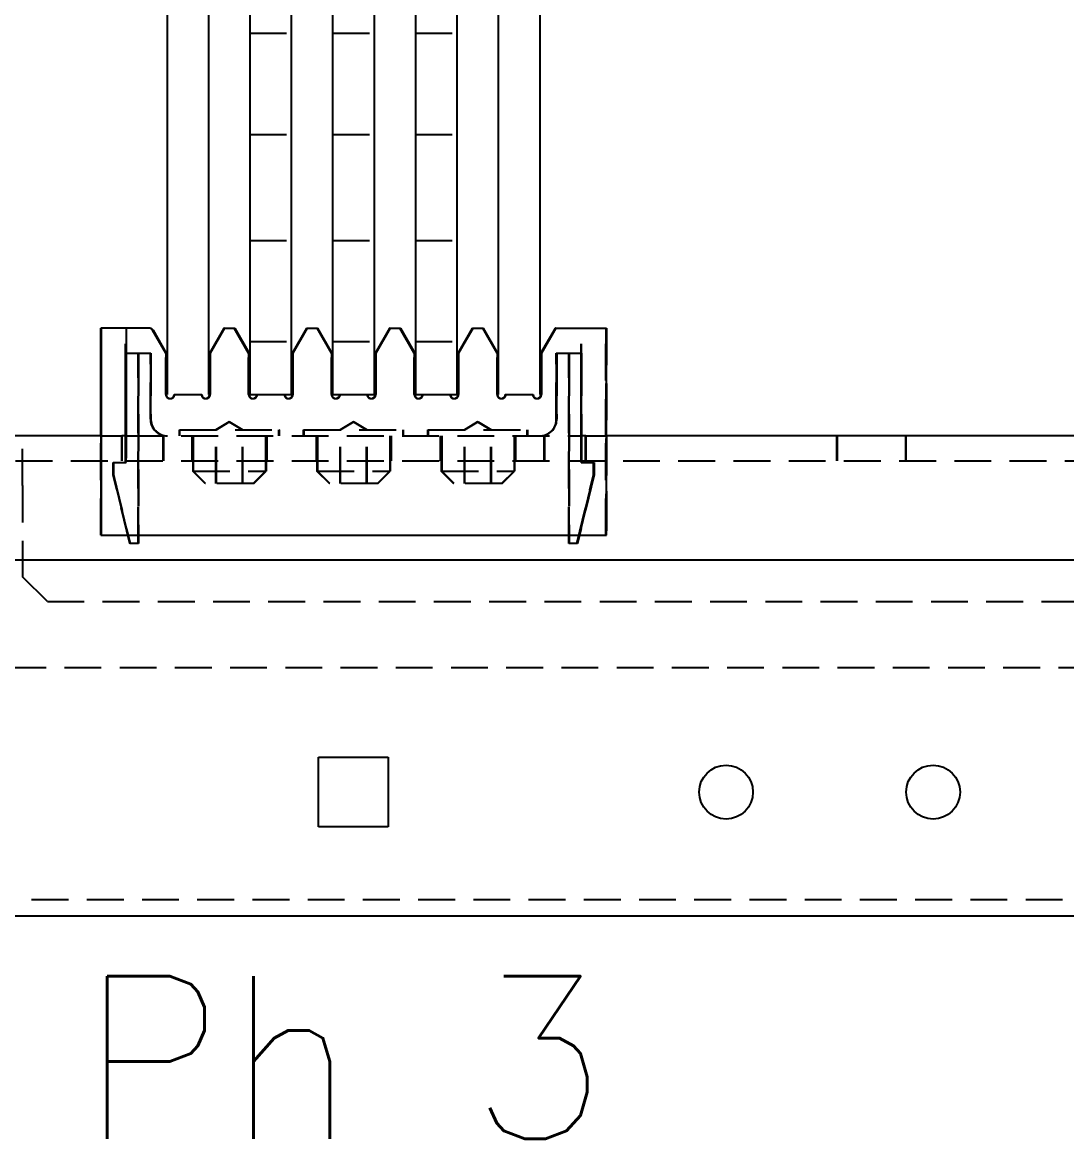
# Model space of a CAD drawing. Header units: millimetres. Extents: x -116965 to 323937, y 291661 to 566926.
# Drawn here: x -23817.1 to -23727.1, y 302755.4 to 302851.7 of the extents above; entities that cross this region are included whole.
import ezdxf
from ezdxf.enums import TextEntityAlignment as Align

# ---------------------------------------------------------------- set-up
doc = ezdxf.new("R2010")
doc.units = ezdxf.units.MM
doc.linetypes.add('HIDDEN2', pattern=[4.7625, 3.175, -1.5875])
doc.layers.get('0').update_dxf_attribs({"lineweight": 18})
doc.layers.add('ALPHA', color=255, linetype='Continuous')
doc.layers.add('Pointille_Court', color=40, linetype='HIDDEN2', lineweight=25)
doc.styles.add('SCH_1', font='romans.shx')

msp = doc.modelspace()

# ---------------------------------------------------------------- linework, layer by layer
at = {"layer": 'ALPHA'}
for p, q in [((-23804.667779, 302908.854098), (-23804.667779, 302819.568384)), ((-23801.096351, 302908.854098), (-23801.096351, 302819.568384)), ((-23797.524922, 302908.854098), (-23797.524922, 302819.568384)), ((-23793.953493, 302908.854098), (-23793.953493, 302819.568384)), ((-23790.382065, 302908.854098), (-23790.382065, 302819.568384)), ((-23786.810636, 302908.854098), (-23786.810636, 302819.568384)), ((-23783.239208, 302908.854098), (-23783.239208, 302819.568384)), ((-23779.667779, 302908.854098), (-23779.667779, 302819.568384)), ((-23776.096351, 302908.854098), (-23776.096351, 302819.568384)), ((-23772.524922, 302908.854098), (-23772.524922, 302819.568384)), ((-23810.385119, 302815.996955), (-23810.385119, 302825.28267)), ((-23810.385119, 302825.28267), (-23810.38454, 302825.28267)), ((-23810.38454, 302825.28267), (-23810.38454, 302815.996955)), ((-23810.379577, 302825.28267), (-23810.38454, 302825.28267)), ((-23810.379577, 302825.28267), (-23810.378998, 302825.28267)), ((-23810.379577, 302815.996955), (-23810.379577, 302825.28267)), ((-23810.378998, 302825.28267), (-23810.378998, 302815.996955)), ((-23810.349405, 302825.28267), (-23810.378998, 302825.28267)), ((-23810.349405, 302815.996955), (-23810.349405, 302825.28267)), ((-23810.349405, 302825.28267), (-23810.348826, 302825.28267)), ((-23810.348826, 302825.28267), (-23810.348826, 302815.996955)), ((-23810.343863, 302825.28267), (-23810.348826, 302825.28267)), ((-23810.343863, 302825.28267), (-23810.343284, 302825.28267)), ((-23810.343863, 302815.996955), (-23810.343863, 302825.28267)), ((-23810.343284, 302825.28267), (-23810.343284, 302807.425527)), ((-23806.179517, 302825.28267), (-23810.343284, 302825.28267)), ((-23806.172911, 302825.28267), (-23806.179517, 302825.28267)), ((-23805.870222, 302825.104098), (-23804.736141, 302823.139813)), ((-23805.863617, 302825.104098), (-23804.729536, 302823.139813)), ((-23799.755083, 302825.28267), (-23800.992262, 302823.139813)), ((-23800.986141, 302823.139813), (-23799.748962, 302825.28267)), ((-23799.719369, 302825.28267), (-23800.956548, 302823.139813)), ((-23800.950427, 302823.139813), (-23799.713248, 302825.28267)), ((-23799.748962, 302825.28267), (-23799.755083, 302825.28267)), ((-23799.748962, 302825.28267), (-23799.719369, 302825.28267)), ((-23799.713248, 302825.28267), (-23799.719369, 302825.28267)), ((-23799.713248, 302825.28267), (-23798.830463, 302825.28267)), ((-23798.830463, 302825.28267), (-23798.823858, 302825.28267)), ((-23798.830463, 302825.28267), (-23797.593284, 302823.139813)), ((-23798.823858, 302825.28267), (-23797.586679, 302823.139813)), ((-23792.612226, 302825.28267), (-23793.849405, 302823.139813)), ((-23793.843284, 302823.139813), (-23792.606105, 302825.28267)), ((-23792.576512, 302825.28267), (-23793.813691, 302823.139813)), ((-23793.80757, 302823.139813), (-23792.570391, 302825.28267)), ((-23792.606105, 302825.28267), (-23792.612226, 302825.28267)), ((-23792.606105, 302825.28267), (-23792.576512, 302825.28267)), ((-23792.570391, 302825.28267), (-23792.576512, 302825.28267)), ((-23792.570391, 302825.28267), (-23791.687606, 302825.28267)), ((-23791.687606, 302825.28267), (-23791.681001, 302825.28267)), ((-23791.687606, 302825.28267), (-23790.450427, 302823.139813)), ((-23791.681001, 302825.28267), (-23790.443821, 302823.139813)), ((-23785.469369, 302825.28267), (-23786.706548, 302823.139813)), ((-23786.700427, 302823.139813), (-23785.463248, 302825.28267)), ((-23785.433655, 302825.28267), (-23786.670834, 302823.139813)), ((-23786.664713, 302823.139813), (-23785.427534, 302825.28267)), ((-23785.463248, 302825.28267), (-23785.469369, 302825.28267)), ((-23785.463248, 302825.28267), (-23785.433655, 302825.28267)), ((-23785.427534, 302825.28267), (-23785.433655, 302825.28267)), ((-23785.427534, 302825.28267), (-23784.544749, 302825.28267)), ((-23784.544749, 302825.28267), (-23784.538143, 302825.28267)), ((-23784.544749, 302825.28267), (-23783.30757, 302823.139813)), ((-23784.538143, 302825.28267), (-23783.300964, 302823.139813)), ((-23778.326512, 302825.28267), (-23779.563691, 302823.139813)), ((-23779.55757, 302823.139813), (-23778.320391, 302825.28267)), ((-23778.290798, 302825.28267), (-23779.527977, 302823.139813)), ((-23779.521856, 302823.139813), (-23778.284677, 302825.28267)), ((-23778.320391, 302825.28267), (-23778.326512, 302825.28267)), ((-23778.320391, 302825.28267), (-23778.290798, 302825.28267)), ((-23778.284677, 302825.28267), (-23778.290798, 302825.28267)), ((-23778.284677, 302825.28267), (-23777.401892, 302825.28267)), ((-23777.401892, 302825.28267), (-23777.395286, 302825.28267)), ((-23777.401892, 302825.28267), (-23776.164713, 302823.139813)), ((-23777.395286, 302825.28267), (-23776.158107, 302823.139813)), ((-23771.183655, 302825.28267), (-23772.420834, 302823.139813)), ((-23772.414713, 302823.139813), (-23771.177534, 302825.28267)), ((-23771.147941, 302825.28267), (-23772.38512, 302823.139813)), ((-23772.378999, 302823.139813), (-23771.14182, 302825.28267)), ((-23771.177534, 302825.28267), (-23771.183655, 302825.28267)), ((-23771.177534, 302825.28267), (-23771.147941, 302825.28267)), ((-23771.14182, 302825.28267), (-23771.147941, 302825.28267)), ((-23771.14182, 302825.28267), (-23766.771856, 302825.28267)), ((-23766.771856, 302825.28267), (-23766.76525, 302825.28267)), ((-23766.771856, 302807.425527), (-23766.771856, 302825.28267)), ((-23766.76525, 302815.996955), (-23766.76525, 302825.28267)), ((-23804.736141, 302823.139813), (-23804.736141, 302819.568384)), ((-23804.729536, 302823.139813), (-23804.729536, 302819.568384)), ((-23800.986141, 302823.139813), (-23800.992262, 302823.139813)), ((-23800.992262, 302823.139813), (-23800.992262, 302819.568384)), ((-23800.986141, 302819.568384), (-23800.986141, 302823.139813)), ((-23800.950427, 302823.139813), (-23800.956548, 302823.139813)), ((-23800.956548, 302823.139813), (-23800.956548, 302819.568384)), ((-23800.950427, 302819.568384), (-23800.950427, 302823.139813)), ((-23797.593284, 302823.139813), (-23797.593284, 302819.568384)), ((-23797.586679, 302823.139813), (-23797.586679, 302819.568384)), ((-23793.843284, 302823.139813), (-23793.849405, 302823.139813)), ((-23793.849405, 302823.139813), (-23793.849405, 302819.568384)), ((-23793.843284, 302819.568384), (-23793.843284, 302823.139813)), ((-23793.80757, 302823.139813), (-23793.813691, 302823.139813)), ((-23793.813691, 302823.139813), (-23793.813691, 302819.568384)), ((-23793.80757, 302819.568384), (-23793.80757, 302823.139813)), ((-23790.450427, 302823.139813), (-23790.450427, 302819.568384)), ((-23790.443821, 302823.139813), (-23790.443821, 302819.568384)), ((-23786.700427, 302823.139813), (-23786.706548, 302823.139813)), ((-23786.706548, 302823.139813), (-23786.706548, 302819.568384)), ((-23786.700427, 302819.568384), (-23786.700427, 302823.139813)), ((-23786.664713, 302823.139813), (-23786.670834, 302823.139813)), ((-23786.670834, 302823.139813), (-23786.670834, 302819.568384)), ((-23786.664713, 302819.568384), (-23786.664713, 302823.139813)), ((-23783.30757, 302823.139813), (-23783.30757, 302819.568384)), ((-23783.300964, 302823.139813), (-23783.300964, 302819.568384)), ((-23779.55757, 302823.139813), (-23779.563691, 302823.139813)), ((-23779.563691, 302823.139813), (-23779.563691, 302819.568384)), ((-23779.55757, 302819.568384), (-23779.55757, 302823.139813)), ((-23779.521856, 302823.139813), (-23779.527977, 302823.139813)), ((-23779.527977, 302823.139813), (-23779.527977, 302819.568384)), ((-23779.521856, 302819.568384), (-23779.521856, 302823.139813)), ((-23776.164713, 302823.139813), (-23776.164713, 302819.568384)), ((-23776.158107, 302823.139813), (-23776.158107, 302819.568384)), ((-23772.414713, 302823.139813), (-23772.420834, 302823.139813)), ((-23772.420834, 302823.139813), (-23772.420834, 302819.568384)), ((-23772.414713, 302819.568384), (-23772.414713, 302823.139813)), ((-23772.378999, 302823.139813), (-23772.38512, 302823.139813)), ((-23772.38512, 302823.139813), (-23772.38512, 302819.568384)), ((-23772.378999, 302819.568384), (-23772.378999, 302823.139813)), ((-23804.063691, 302819.568384), (-23804.05757, 302819.568384)), ((-23804.05757, 302819.568384), (-23804.027977, 302819.568384)), ((-23804.027977, 302819.568384), (-23804.021855, 302819.568384)), ((-23804.021855, 302819.568384), (-23801.664712, 302819.568384)), ((-23801.664712, 302819.568384), (-23801.658107, 302819.568384)), ((-23797.524922, 302819.568384), (-23793.953493, 302819.568384)), ((-23790.382065, 302819.568384), (-23786.810636, 302819.568384)), ((-23783.239208, 302819.568384), (-23779.667779, 302819.568384)), ((-23775.492263, 302819.568384), (-23775.486141, 302819.568384)), ((-23775.486141, 302819.568384), (-23775.456548, 302819.568384)), ((-23775.456548, 302819.568384), (-23775.450427, 302819.568384)), ((-23775.450427, 302819.568384), (-23773.093284, 302819.568384)), ((-23773.093284, 302819.568384), (-23773.086679, 302819.568384)), ((-23810.343863, 302815.996955), (-23836.810636, 302815.996955)), ((-23810.343692, 302807.425527), (-23810.343863, 302815.996955)), ((-23721.058151, 302815.996955), (-23766.771856, 302815.996955)), ((-23810.343284, 302807.425527), (-23810.343692, 302807.425527)), ((-23810.343284, 302807.425527), (-23766.771856, 302807.425527)), ((-23476.096351, 302805.28267), (-23836.810636, 302805.28267)), ((-23791.596351, 302782.28267), (-23791.596351, 302788.28267)), ((-23791.596351, 302788.28267), (-23785.596351, 302788.28267)), ((-23785.596351, 302788.28267), (-23785.596351, 302782.28267)), ((-23785.596351, 302782.28267), (-23791.596351, 302782.28267)), ((-23476.096351, 302774.568384), (-23836.810636, 302774.568384))]:
    msp.add_line(p, q, dxfattribs=at)
for centre in [(-23756.453493, 302785.28267), (-23738.596351, 302785.28267)]:
    msp.add_circle(centre, 2.321429, dxfattribs=at)
for centre, start, end in [((-23806.172911, 302824.925527), 30, 90), ((-23804.372393, 302819.568384), 180, 268.97910201), ((-23801.300964, 302819.568384), 180, 268.97909754), ((-23797.229536, 302819.568384), 180, 268.97909162), ((-23794.158107, 302819.568384), 180, 268.97908715), ((-23790.086679, 302819.568384), 180, 268.97908123), ((-23787.01525, 302819.568384), 180, 268.97907676), ((-23782.943821, 302819.568384), 180, 268.97907084), ((-23779.872393, 302819.568384), 180, 268.97906637), ((-23775.800964, 302819.568384), 180, 268.97906045), ((-23772.729536, 302819.568384), 180, 268.97905598)]:
    msp.add_arc(centre, 0.357143, start, end, dxfattribs=at)
for centre, start_param, end_param in [((-23806.179517, 302824.925527), 5.235987756, 6.283185307), ((-23804.378998, 302819.568384), 1.570796327, 4.71238898), ((-23804.420834, 302819.568384), 3.209461835, 4.71238898), ((-23804.414712, 302819.568384), 3.200874662, 4.71238898), ((-23804.385119, 302819.568384), 3.150162556, 4.71238898), ((-23801.30757, 302819.568384), 1.570796327, 4.71238898), ((-23801.349405, 302819.568384), 3.209461913, 4.71238898), ((-23801.343284, 302819.568384), 3.20087474, 4.71238898), ((-23801.313691, 302819.568384), 3.150162556, 4.71238898), ((-23797.236141, 302819.568384), 1.570796327, 4.71238898), ((-23797.277977, 302819.568384), 3.209462016, 4.71238898), ((-23797.271855, 302819.568384), 3.200874844, 4.71238898), ((-23797.242262, 302819.568384), 3.150162556, 4.71238898), ((-23794.164713, 302819.568384), 1.570796327, 4.71238898), ((-23794.206548, 302819.568384), 3.209462095, 4.71238898), ((-23794.200427, 302819.568384), 3.200874922, 4.71238898), ((-23794.170834, 302819.568384), 3.150162556, 4.71238898), ((-23790.093284, 302819.568384), 1.570796327, 4.71238898), ((-23790.13512, 302819.568384), 3.209462198, 4.71238898), ((-23790.128998, 302819.568384), 3.200875026, 4.71238898), ((-23790.099405, 302819.568384), 3.150162556, 4.71238898), ((-23787.021856, 302819.568384), 1.570796327, 4.71238898), ((-23787.063691, 302819.568384), 3.209462276, 4.71238898), ((-23787.05757, 302819.568384), 3.200875104, 4.71238898), ((-23787.027977, 302819.568384), 3.150162556, 4.71238898), ((-23782.950427, 302819.568384), 1.570796327, 4.71238898), ((-23782.992263, 302819.568384), 3.20946238, 4.71238898), ((-23782.986141, 302819.568384), 3.200875207, 4.71238898), ((-23782.956548, 302819.568384), 3.150162556, 4.71238898), ((-23779.878999, 302819.568384), 1.570796327, 4.71238898), ((-23779.920834, 302819.568384), 3.209462458, 4.71238898), ((-23779.914713, 302819.568384), 3.200875285, 4.71238898), ((-23779.88512, 302819.568384), 3.150162556, 4.71238898), ((-23775.80757, 302819.568384), 1.570796327, 4.71238898), ((-23775.849406, 302819.568384), 3.209462562, 4.71238898), ((-23775.843284, 302819.568384), 3.200875389, 4.71238898), ((-23775.813691, 302819.568384), 3.150162556, 4.71238898), ((-23772.736142, 302819.568384), 1.570796327, 4.71238898), ((-23772.777977, 302819.568384), 3.20946264, 4.71238898), ((-23772.771856, 302819.568384), 3.200875467, 4.71238898), ((-23772.742263, 302819.568384), 3.150162556, 4.71238898)]:
    msp.add_ellipse(centre, major_axis=(0, 0.357143), ratio=0.999999982, start_param=start_param, end_param=end_param, dxfattribs=at)
at = {"layer": 'Pointille_Court'}
for p, q in [((-23797.524922, 302850.711241), (-23793.953493, 302850.711241)), ((-23790.382065, 302850.711241), (-23786.810636, 302850.711241)), ((-23783.239208, 302850.711241), (-23779.667779, 302850.711241)), ((-23797.524922, 302841.996955), (-23793.953493, 302841.996955)), ((-23790.382065, 302841.996955), (-23786.810636, 302841.996955)), ((-23783.239208, 302841.996955), (-23779.667779, 302841.996955)), ((-23797.524922, 302832.854098), (-23793.953493, 302832.854098)), ((-23790.382065, 302832.854098), (-23786.810636, 302832.854098)), ((-23783.239208, 302832.854098), (-23779.667779, 302832.854098)), ((-23810.336679, 302825.28267), (-23810.336679, 302807.425527)), ((-23808.236788, 302815.996955), (-23808.236788, 302825.28267)), ((-23808.201074, 302815.996955), (-23808.201074, 302825.28267)), ((-23808.193821, 302825.28267), (-23808.193821, 302815.996955)), ((-23804.777977, 302823.139813), (-23805.912057, 302825.104098)), ((-23805.905936, 302825.104098), (-23804.771855, 302823.139813)), ((-23804.742262, 302823.139813), (-23805.876343, 302825.104098)), ((-23800.943821, 302823.139813), (-23799.706642, 302825.28267)), ((-23797.63512, 302823.139813), (-23798.872299, 302825.28267)), ((-23798.866177, 302825.28267), (-23797.628998, 302823.139813)), ((-23797.599405, 302823.139813), (-23798.836584, 302825.28267)), ((-23793.800964, 302823.139813), (-23792.563785, 302825.28267)), ((-23790.492263, 302823.139813), (-23791.729442, 302825.28267)), ((-23791.72332, 302825.28267), (-23790.486141, 302823.139813)), ((-23790.456548, 302823.139813), (-23791.693727, 302825.28267)), ((-23786.658107, 302823.139813), (-23785.420928, 302825.28267)), ((-23783.349405, 302823.139813), (-23784.586585, 302825.28267)), ((-23784.580463, 302825.28267), (-23783.343284, 302823.139813)), ((-23783.313691, 302823.139813), (-23784.55087, 302825.28267)), ((-23779.51525, 302823.139813), (-23778.278071, 302825.28267)), ((-23776.206548, 302823.139813), (-23777.443728, 302825.28267)), ((-23777.437606, 302825.28267), (-23776.200427, 302823.139813)), ((-23776.170834, 302823.139813), (-23777.408013, 302825.28267)), ((-23772.372393, 302823.139813), (-23771.135214, 302825.28267)), ((-23768.955901, 302815.996955), (-23768.955901, 302825.28267)), ((-23768.920187, 302815.996955), (-23768.920187, 302825.28267)), ((-23768.908107, 302815.996955), (-23768.908107, 302825.28267)), ((-23766.813692, 302825.28267), (-23766.813692, 302807.425527)), ((-23766.813112, 302815.996955), (-23766.813112, 302825.28267)), ((-23766.80815, 302825.28267), (-23766.80815, 302815.996955)), ((-23766.80757, 302807.425527), (-23766.80757, 302825.28267)), ((-23766.777977, 302825.28267), (-23766.777977, 302807.425527)), ((-23766.777398, 302815.996955), (-23766.777398, 302825.28267)), ((-23766.772435, 302825.28267), (-23766.772435, 302815.996955)), ((-23797.524922, 302824.139813), (-23793.953493, 302824.139813)), ((-23790.382065, 302824.139813), (-23786.810636, 302824.139813)), ((-23783.239208, 302824.139813), (-23779.667779, 302824.139813)), ((-23808.239999, 302817.37567), (-23808.239964, 302822.622794)), ((-23808.239862, 302823.139813), (-23808.239843, 302823.139813)), ((-23808.239843, 302823.139813), (-23808.23856, 302823.139813)), ((-23808.239741, 302822.627368), (-23808.239668, 302813.711241)), ((-23808.238736, 302813.711241), (-23808.238662, 302822.627368)), ((-23808.23856, 302823.139813), (-23808.238541, 302823.139813)), ((-23808.238541, 302823.139813), (-23808.204148, 302823.139813)), ((-23808.238439, 302822.622794), (-23808.238404, 302817.37567)), ((-23808.204285, 302817.37567), (-23808.20425, 302822.622794)), ((-23808.204148, 302823.139813), (-23808.204129, 302823.139813)), ((-23808.204129, 302823.139813), (-23808.202845, 302823.139813)), ((-23808.204027, 302822.627368), (-23808.203953, 302813.711241)), ((-23808.203021, 302813.711241), (-23808.202947, 302822.627368)), ((-23808.202845, 302823.139813), (-23808.202827, 302823.139813)), ((-23808.202827, 302823.139813), (-23806.05997, 302823.139813)), ((-23808.202725, 302822.622794), (-23808.20269, 302817.37567)), ((-23807.168181, 302806.711241), (-23807.168313, 302822.627368)), ((-23807.167233, 302822.627368), (-23807.167365, 302806.711241)), ((-23807.132467, 302806.711241), (-23807.132599, 302822.627368)), ((-23807.131519, 302822.627368), (-23807.131651, 302806.711241)), ((-23807.122393, 302822.627368), (-23807.122393, 302823.139813)), ((-23807.122393, 302822.627368), (-23807.122393, 302806.711241)), ((-23806.097107, 302822.622794), (-23806.097141, 302817.425527)), ((-23806.095547, 302817.425527), (-23806.095582, 302822.622794)), ((-23806.061393, 302822.622794), (-23806.061427, 302817.425527)), ((-23806.05997, 302823.139813), (-23806.050964, 302823.139813)), ((-23806.059833, 302817.425527), (-23806.059868, 302822.622794)), ((-23806.050964, 302823.139813), (-23806.050964, 302822.622794)), ((-23806.050964, 302817.425527), (-23806.050964, 302822.622794)), ((-23804.777977, 302819.568384), (-23804.777977, 302823.139813)), ((-23804.771855, 302823.139813), (-23804.777977, 302823.139813)), ((-23804.771855, 302823.139813), (-23804.771855, 302819.568384)), ((-23804.742262, 302819.568384), (-23804.742262, 302823.139813)), ((-23804.736141, 302823.139813), (-23804.742262, 302823.139813)), ((-23800.943821, 302819.568384), (-23800.943821, 302823.139813)), ((-23797.628998, 302823.139813), (-23797.63512, 302823.139813)), ((-23797.63512, 302819.568384), (-23797.63512, 302823.139813)), ((-23797.628998, 302823.139813), (-23797.628998, 302819.568384)), ((-23797.593284, 302823.139813), (-23797.599405, 302823.139813)), ((-23797.599405, 302819.568384), (-23797.599405, 302823.139813)), ((-23793.800964, 302819.568384), (-23793.800964, 302823.139813)), ((-23790.486141, 302823.139813), (-23790.492263, 302823.139813)), ((-23790.492263, 302819.568384), (-23790.492263, 302823.139813)), ((-23790.486141, 302823.139813), (-23790.486141, 302819.568384)), ((-23790.450427, 302823.139813), (-23790.456548, 302823.139813)), ((-23790.456548, 302819.568384), (-23790.456548, 302823.139813)), ((-23786.658107, 302819.568384), (-23786.658107, 302823.139813)), ((-23783.343284, 302823.139813), (-23783.349405, 302823.139813)), ((-23783.349405, 302819.568384), (-23783.349405, 302823.139813)), ((-23783.343284, 302823.139813), (-23783.343284, 302819.568384)), ((-23783.30757, 302823.139813), (-23783.313691, 302823.139813)), ((-23783.313691, 302819.568384), (-23783.313691, 302823.139813)), ((-23779.51525, 302819.568384), (-23779.51525, 302823.139813)), ((-23776.200427, 302823.139813), (-23776.206548, 302823.139813)), ((-23776.206548, 302819.568384), (-23776.206548, 302823.139813)), ((-23776.200427, 302823.139813), (-23776.200427, 302819.568384)), ((-23776.164713, 302823.139813), (-23776.170834, 302823.139813)), ((-23776.170834, 302819.568384), (-23776.170834, 302823.139813)), ((-23772.372393, 302819.568384), (-23772.372393, 302823.139813)), ((-23771.097142, 302817.425527), (-23771.097108, 302822.622794)), ((-23771.097006, 302823.139813), (-23771.095685, 302823.139813)), ((-23771.095685, 302823.139813), (-23771.061291, 302823.139813)), ((-23771.095583, 302822.622794), (-23771.095548, 302817.425527)), ((-23771.061428, 302817.425527), (-23771.061393, 302822.622794)), ((-23771.061291, 302823.139813), (-23771.05997, 302823.139813)), ((-23771.05997, 302823.139813), (-23768.917113, 302823.139813)), ((-23771.059868, 302822.622794), (-23771.059834, 302817.425527)), ((-23771.050964, 302822.622794), (-23771.050964, 302823.139813)), ((-23771.050964, 302822.622794), (-23771.050964, 302817.425527)), ((-23770.025457, 302822.622924), (-23770.025351, 302806.711241)), ((-23770.024548, 302806.711241), (-23770.024378, 302822.634162)), ((-23769.989743, 302822.622924), (-23769.989636, 302806.711241)), ((-23769.988834, 302806.711241), (-23769.988664, 302822.634162)), ((-23769.979536, 302823.139813), (-23769.979536, 302822.634162)), ((-23769.979536, 302806.711241), (-23769.979536, 302822.634162)), ((-23768.95425, 302822.622794), (-23768.954285, 302817.37567)), ((-23768.953969, 302813.711241), (-23768.954029, 302822.622924)), ((-23768.952949, 302822.634162), (-23768.953045, 302813.711241)), ((-23768.952691, 302817.37567), (-23768.952725, 302822.622794)), ((-23768.918536, 302822.622794), (-23768.918571, 302817.37567)), ((-23768.918255, 302813.711241), (-23768.918314, 302822.622924)), ((-23768.917235, 302822.634162), (-23768.91733, 302813.711241)), ((-23768.917113, 302823.139813), (-23768.908107, 302823.139813)), ((-23768.916976, 302817.37567), (-23768.917011, 302822.622794)), ((-23804.420834, 302819.211241), (-23804.414712, 302819.211241)), ((-23804.385119, 302819.211241), (-23804.378998, 302819.211241)), ((-23801.349405, 302819.211241), (-23801.343284, 302819.211241)), ((-23801.313691, 302819.211241), (-23801.30757, 302819.211241)), ((-23797.277977, 302819.211241), (-23797.271855, 302819.211241)), ((-23797.242262, 302819.211241), (-23797.236141, 302819.211241)), ((-23794.206548, 302819.211241), (-23794.200427, 302819.211241)), ((-23794.170834, 302819.211241), (-23794.164713, 302819.211241)), ((-23790.13512, 302819.211241), (-23790.128998, 302819.211241)), ((-23790.099405, 302819.211241), (-23790.093284, 302819.211241)), ((-23787.063691, 302819.211241), (-23787.05757, 302819.211241)), ((-23787.027977, 302819.211241), (-23787.021856, 302819.211241)), ((-23782.992263, 302819.211241), (-23782.986141, 302819.211241)), ((-23782.956548, 302819.211241), (-23782.950427, 302819.211241)), ((-23779.920834, 302819.211241), (-23779.914713, 302819.211241)), ((-23779.88512, 302819.211241), (-23779.878999, 302819.211241)), ((-23775.849406, 302819.211241), (-23775.843284, 302819.211241)), ((-23775.813691, 302819.211241), (-23775.80757, 302819.211241)), ((-23772.777977, 302819.211241), (-23772.771856, 302819.211241)), ((-23772.742263, 302819.211241), (-23772.736142, 302819.211241)), ((-23799.31063, 302817.219368), (-23800.453487, 302816.53267)), ((-23799.274916, 302817.219368), (-23800.417773, 302816.53267)), ((-23799.26525, 302817.219368), (-23800.408107, 302816.53267)), ((-23799.31063, 302817.219368), (-23798.167773, 302816.53267)), ((-23799.274916, 302817.219368), (-23798.132059, 302816.53267)), ((-23799.26525, 302817.219368), (-23798.122393, 302816.53267)), ((-23788.596345, 302817.219368), (-23789.739202, 302816.53267)), ((-23788.56063, 302817.219368), (-23789.703488, 302816.53267)), ((-23788.550964, 302817.219368), (-23789.693821, 302816.53267)), ((-23788.596345, 302817.219368), (-23787.453488, 302816.53267)), ((-23788.56063, 302817.219368), (-23787.417773, 302816.53267)), ((-23788.550964, 302817.219368), (-23787.408107, 302816.53267)), ((-23777.882059, 302817.219368), (-23779.024916, 302816.53267)), ((-23777.846345, 302817.219368), (-23778.989202, 302816.53267)), ((-23777.836679, 302817.219368), (-23778.979536, 302816.53267)), ((-23777.882059, 302817.219368), (-23776.739202, 302816.53267)), ((-23777.846345, 302817.219368), (-23776.703488, 302816.53267)), ((-23777.836679, 302817.219368), (-23776.693821, 302816.53267)), ((-23817.122393, 302811.711241), (-23817.122393, 302815.996955)), ((-23810.385119, 302807.425527), (-23810.385119, 302815.996955)), ((-23810.38454, 302815.996955), (-23810.384711, 302807.425527)), ((-23810.379406, 302807.425527), (-23810.379578, 302815.996955)), ((-23810.378998, 302815.996955), (-23810.378998, 302807.425527)), ((-23810.349405, 302807.425527), (-23810.349405, 302815.996955)), ((-23810.348825, 302815.996955), (-23810.348997, 302807.425527)), ((-23810.343863, 302815.996955), (-23808.558149, 302815.996955)), ((-23808.596957, 302815.996955), (-23808.596957, 302813.854098)), ((-23808.595732, 302815.996955), (-23808.595732, 302813.854098)), ((-23808.561242, 302815.996955), (-23808.561242, 302813.854098)), ((-23808.560018, 302815.996955), (-23808.560018, 302813.854098)), ((-23808.532903, 302815.996955), (-23808.558149, 302815.996955)), ((-23808.550964, 302815.996955), (-23808.550964, 302813.854098)), ((-23808.201006, 302815.996955), (-23808.532903, 302815.996955)), ((-23808.241721, 302814.078088), (-23808.241683, 302815.996955)), ((-23808.236721, 302815.996955), (-23808.236682, 302814.078088)), ((-23808.206007, 302814.078088), (-23808.205968, 302815.996955)), ((-23808.201006, 302815.996955), (-23808.200968, 302814.078088)), ((-23808.201006, 302815.996955), (-23768.91566, 302815.996955)), ((-23808.193821, 302815.996955), (-23808.193821, 302814.078088)), ((-23805.025528, 302815.996955), (-23805.025528, 302813.854098)), ((-23805.024304, 302815.996955), (-23805.024304, 302813.854098)), ((-23804.989814, 302815.996955), (-23804.989814, 302813.854098)), ((-23804.988589, 302815.996955), (-23804.988589, 302813.854098)), ((-23804.979536, 302815.996955), (-23804.979536, 302813.854098)), ((-23803.596345, 302815.996955), (-23803.596345, 302816.53267)), ((-23803.596345, 302816.53267), (-23803.596344, 302816.53267)), ((-23803.596344, 302816.53267), (-23803.56063, 302816.53267)), ((-23803.56063, 302815.996955), (-23803.56063, 302816.53267)), ((-23803.56063, 302816.53267), (-23803.56063, 302816.53267)), ((-23803.56063, 302816.53267), (-23794.989202, 302816.53267)), ((-23803.550964, 302815.996955), (-23803.550964, 302816.53267)), ((-23802.524916, 302815.996955), (-23802.524916, 302813.854098)), ((-23802.489202, 302815.996955), (-23802.489202, 302813.854098)), ((-23802.479536, 302815.996955), (-23802.479536, 302813.854098)), ((-23802.453487, 302815.996955), (-23802.453487, 302812.961241)), ((-23802.417773, 302815.996955), (-23802.417773, 302812.961241)), ((-23802.408107, 302815.996955), (-23802.408107, 302812.961241)), ((-23800.453487, 302811.889813), (-23800.453487, 302815.996955)), ((-23800.417773, 302811.889813), (-23800.417773, 302815.996955)), ((-23800.408107, 302811.889813), (-23800.408107, 302815.996955)), ((-23798.167773, 302811.889813), (-23798.167773, 302815.996955)), ((-23798.132059, 302811.889813), (-23798.132059, 302815.996955)), ((-23798.122393, 302811.889813), (-23798.122393, 302815.996955)), ((-23796.167773, 302815.996955), (-23796.167773, 302812.961241)), ((-23796.132059, 302815.996955), (-23796.132059, 302812.961241)), ((-23796.122393, 302815.996955), (-23796.122393, 302812.961241)), ((-23796.096345, 302815.996955), (-23796.096345, 302813.854098)), ((-23796.06063, 302815.996955), (-23796.06063, 302813.854098)), ((-23796.050964, 302815.996955), (-23796.050964, 302813.854098)), ((-23795.024916, 302815.996955), (-23795.024916, 302816.53267)), ((-23794.989202, 302816.53267), (-23794.979536, 302816.53267)), ((-23794.989202, 302815.996955), (-23794.989202, 302816.53267)), ((-23794.979536, 302815.996955), (-23794.979536, 302816.53267)), ((-23792.882059, 302815.996955), (-23792.882059, 302816.53267)), ((-23792.882059, 302816.53267), (-23792.882059, 302816.53267)), ((-23792.882059, 302816.53267), (-23792.846345, 302816.53267)), ((-23792.846345, 302815.996955), (-23792.846345, 302816.53267)), ((-23792.846345, 302816.53267), (-23792.846345, 302816.53267)), ((-23792.846345, 302816.53267), (-23784.274916, 302816.53267)), ((-23792.836679, 302815.996955), (-23792.836679, 302816.53267)), ((-23791.81063, 302815.996955), (-23791.81063, 302813.854098)), ((-23791.774916, 302815.996955), (-23791.774916, 302813.854098)), ((-23791.76525, 302815.996955), (-23791.76525, 302813.854098)), ((-23791.739202, 302815.996955), (-23791.739202, 302812.961241)), ((-23791.703488, 302815.996955), (-23791.703488, 302812.961241)), ((-23791.693821, 302815.996955), (-23791.693821, 302812.961241)), ((-23789.739202, 302811.889813), (-23789.739202, 302815.996955)), ((-23789.703488, 302811.889813), (-23789.703488, 302815.996955)), ((-23789.693821, 302811.889813), (-23789.693821, 302815.996955)), ((-23787.453488, 302811.889813), (-23787.453488, 302815.996955)), ((-23787.417773, 302811.889813), (-23787.417773, 302815.996955)), ((-23787.408107, 302811.889813), (-23787.408107, 302815.996955)), ((-23785.453488, 302815.996955), (-23785.453488, 302812.961241)), ((-23785.417773, 302815.996955), (-23785.417773, 302812.961241)), ((-23785.408107, 302815.996955), (-23785.408107, 302812.961241)), ((-23785.382059, 302815.996955), (-23785.382059, 302813.854098)), ((-23785.346345, 302815.996955), (-23785.346345, 302813.854098)), ((-23785.336679, 302815.996955), (-23785.336679, 302813.854098)), ((-23784.31063, 302815.996955), (-23784.31063, 302816.53267)), ((-23784.274916, 302816.53267), (-23784.26525, 302816.53267)), ((-23784.274916, 302815.996955), (-23784.274916, 302816.53267)), ((-23784.26525, 302815.996955), (-23784.26525, 302816.53267)), ((-23782.167774, 302815.996955), (-23782.167774, 302816.53267)), ((-23782.167774, 302816.53267), (-23782.167773, 302816.53267)), ((-23782.167773, 302816.53267), (-23782.132059, 302816.53267)), ((-23782.132059, 302815.996955), (-23782.132059, 302816.53267)), ((-23782.132059, 302816.53267), (-23782.132059, 302816.53267)), ((-23782.132059, 302816.53267), (-23773.560631, 302816.53267)), ((-23782.122393, 302815.996955), (-23782.122393, 302816.53267)), ((-23781.096345, 302815.996955), (-23781.096345, 302813.854098)), ((-23781.060631, 302815.996955), (-23781.060631, 302813.854098)), ((-23781.050964, 302815.996955), (-23781.050964, 302813.854098)), ((-23781.024916, 302815.996955), (-23781.024916, 302812.961241)), ((-23780.989202, 302815.996955), (-23780.989202, 302812.961241)), ((-23780.979536, 302815.996955), (-23780.979536, 302812.961241)), ((-23779.024916, 302811.889813), (-23779.024916, 302815.996955)), ((-23778.989202, 302811.889813), (-23778.989202, 302815.996955)), ((-23778.979536, 302811.889813), (-23778.979536, 302815.996955)), ((-23776.739202, 302811.889813), (-23776.739202, 302815.996955)), ((-23776.703488, 302811.889813), (-23776.703488, 302815.996955)), ((-23776.693821, 302811.889813), (-23776.693821, 302815.996955)), ((-23774.739202, 302815.996955), (-23774.739202, 302812.961241)), ((-23774.703488, 302815.996955), (-23774.703488, 302812.961241)), ((-23774.693821, 302815.996955), (-23774.693821, 302812.961241)), ((-23774.667774, 302815.996955), (-23774.667774, 302813.854098)), ((-23774.632059, 302815.996955), (-23774.632059, 302813.854098)), ((-23774.622393, 302815.996955), (-23774.622393, 302813.854098)), ((-23773.596345, 302815.996955), (-23773.596345, 302816.53267)), ((-23773.560631, 302816.53267), (-23773.550964, 302816.53267)), ((-23773.560631, 302815.996955), (-23773.560631, 302816.53267)), ((-23773.550964, 302815.996955), (-23773.550964, 302816.53267)), ((-23772.168386, 302815.996955), (-23772.168386, 302813.854098)), ((-23772.167162, 302815.996955), (-23772.167162, 302813.854098)), ((-23772.132671, 302815.996955), (-23772.132671, 302813.854098)), ((-23772.131447, 302815.996955), (-23772.131447, 302813.854098)), ((-23772.122393, 302815.996955), (-23772.122393, 302813.854098)), ((-23768.955969, 302815.996955), (-23768.956007, 302814.078088)), ((-23768.950969, 302814.078088), (-23768.951007, 302815.996955)), ((-23768.920255, 302815.996955), (-23768.920293, 302814.078088)), ((-23768.915361, 302815.996955), (-23768.91566, 302815.996955)), ((-23768.915293, 302815.996955), (-23768.915361, 302815.996955)), ((-23768.583396, 302815.996955), (-23768.915293, 302815.996955)), ((-23768.915254, 302814.078088), (-23768.915293, 302815.996955)), ((-23768.908107, 302814.078088), (-23768.908107, 302815.996955)), ((-23768.596957, 302815.996955), (-23768.596957, 302813.854098)), ((-23768.595733, 302815.996955), (-23768.595733, 302813.854098)), ((-23768.55815, 302815.996955), (-23768.583396, 302815.996955)), ((-23768.561243, 302815.996955), (-23768.561243, 302813.854098)), ((-23768.560019, 302815.996955), (-23768.560019, 302813.854098)), ((-23768.55815, 302815.996955), (-23766.772435, 302815.996955)), ((-23768.550964, 302815.996955), (-23768.550964, 302813.854098)), ((-23766.813283, 302807.425527), (-23766.813112, 302815.996955)), ((-23766.80815, 302815.996955), (-23766.807978, 302807.425527)), ((-23766.777569, 302807.425527), (-23766.777398, 302815.996955)), ((-23766.771856, 302815.996955), (-23766.772436, 302815.996955)), ((-23766.772436, 302815.996955), (-23766.772264, 302807.425527)), ((-23766.76525, 302807.425527), (-23766.76525, 302815.996955)), ((-23746.918339, 302815.996955), (-23746.918339, 302813.854098)), ((-23746.91721, 302815.996955), (-23746.91721, 302813.854098)), ((-23746.882624, 302815.996955), (-23746.882624, 302813.854098)), ((-23746.881495, 302815.996955), (-23746.881495, 302813.854098)), ((-23746.872393, 302815.996955), (-23746.872393, 302813.854098)), ((-23740.989767, 302815.996955), (-23740.989767, 302813.854098)), ((-23740.988638, 302815.996955), (-23740.988638, 302813.854098)), ((-23740.954053, 302815.996955), (-23740.954053, 302813.854098)), ((-23740.952924, 302815.996955), (-23740.952924, 302813.854098)), ((-23740.943821, 302815.996955), (-23740.943821, 302813.854098)), ((-23851.059677, 302813.854098), (-23461.77397, 302813.854098)), ((-23808.193821, 302813.711241), (-23808.193821, 302814.078088)), ((-23768.908107, 302814.078088), (-23768.908107, 302813.711241)), ((-23809.311096, 302813.711241), (-23809.310164, 302813.711241)), ((-23809.311096, 302813.711241), (-23809.311087, 302812.639813)), ((-23809.310173, 302812.639813), (-23809.310164, 302813.711241)), ((-23809.310164, 302813.711241), (-23809.275382, 302813.711241)), ((-23809.275382, 302813.711241), (-23809.27445, 302813.711241)), ((-23809.275382, 302813.711241), (-23809.275373, 302812.639813)), ((-23809.274459, 302812.639813), (-23809.27445, 302813.711241)), ((-23809.27445, 302813.711241), (-23808.203021, 302813.711241)), ((-23809.26525, 302812.639813), (-23809.26525, 302813.711241)), ((-23808.203021, 302813.711241), (-23808.193821, 302813.711241)), ((-23801.382059, 302811.889813), (-23802.453487, 302812.961241)), ((-23802.453487, 302812.961241), (-23802.453487, 302812.961241)), ((-23802.453487, 302812.961241), (-23802.417773, 302812.961241)), ((-23801.346345, 302811.889813), (-23802.417773, 302812.961241)), ((-23802.417773, 302812.961241), (-23802.417773, 302812.961241)), ((-23802.417773, 302812.961241), (-23796.132059, 302812.961241)), ((-23801.336679, 302811.889813), (-23802.408107, 302812.961241)), ((-23797.239202, 302811.889813), (-23796.167773, 302812.961241)), ((-23797.203487, 302811.889813), (-23796.132059, 302812.961241)), ((-23797.193821, 302811.889813), (-23796.122393, 302812.961241)), ((-23796.132059, 302812.961241), (-23796.122393, 302812.961241)), ((-23790.667773, 302811.889813), (-23791.739202, 302812.961241)), ((-23791.739202, 302812.961241), (-23791.739202, 302812.961241)), ((-23791.739202, 302812.961241), (-23791.703488, 302812.961241)), ((-23790.632059, 302811.889813), (-23791.703488, 302812.961241)), ((-23791.703488, 302812.961241), (-23791.703488, 302812.961241)), ((-23791.703488, 302812.961241), (-23785.417773, 302812.961241)), ((-23790.622393, 302811.889813), (-23791.693821, 302812.961241)), ((-23786.524916, 302811.889813), (-23785.453488, 302812.961241)), ((-23786.489202, 302811.889813), (-23785.417773, 302812.961241)), ((-23786.479536, 302811.889813), (-23785.408107, 302812.961241)), ((-23785.417773, 302812.961241), (-23785.408107, 302812.961241)), ((-23779.953488, 302811.889813), (-23781.024916, 302812.961241)), ((-23781.024916, 302812.961241), (-23781.024916, 302812.961241)), ((-23781.024916, 302812.961241), (-23780.989202, 302812.961241)), ((-23779.917774, 302811.889813), (-23780.989202, 302812.961241)), ((-23780.989202, 302812.961241), (-23780.989202, 302812.961241)), ((-23780.989202, 302812.961241), (-23774.703488, 302812.961241)), ((-23779.908107, 302811.889813), (-23780.979536, 302812.961241)), ((-23775.810631, 302811.889813), (-23774.739202, 302812.961241)), ((-23775.774916, 302811.889813), (-23774.703488, 302812.961241)), ((-23775.76525, 302811.889813), (-23774.693821, 302812.961241)), ((-23774.703488, 302812.961241), (-23774.693821, 302812.961241)), ((-23768.953045, 302813.711241), (-23768.953969, 302813.711241)), ((-23768.953045, 302813.711241), (-23768.918255, 302813.711241)), ((-23768.91733, 302813.711241), (-23768.918255, 302813.711241)), ((-23768.91733, 302813.711241), (-23767.845902, 302813.711241)), ((-23767.882533, 302812.639813), (-23767.88254, 302813.711241)), ((-23767.881616, 302813.711241), (-23767.881628, 302812.639813)), ((-23767.846819, 302812.639813), (-23767.846826, 302813.711241)), ((-23767.845902, 302813.711241), (-23767.845913, 302812.639813)), ((-23767.845902, 302813.711241), (-23767.836679, 302813.711241)), ((-23767.836679, 302813.711241), (-23767.836679, 302812.639813)), ((-23809.311087, 302812.639813), (-23809.310173, 302812.639813)), ((-23809.311087, 302812.639813), (-23807.882467, 302806.711241)), ((-23807.881651, 302806.711241), (-23809.310173, 302812.639813)), ((-23809.275373, 302812.639813), (-23809.274459, 302812.639813)), ((-23809.275373, 302812.639813), (-23807.846752, 302806.711241)), ((-23807.845936, 302806.711241), (-23809.274459, 302812.639813)), ((-23807.836679, 302806.711241), (-23809.26525, 302812.639813)), ((-23801.346345, 302811.889813), (-23801.382059, 302811.889813)), ((-23801.382059, 302811.889813), (-23801.382059, 302811.889813)), ((-23797.203487, 302811.889813), (-23801.346345, 302811.889813)), ((-23801.346345, 302811.889813), (-23801.346345, 302811.889813)), ((-23797.193821, 302811.889813), (-23797.203487, 302811.889813)), ((-23790.632059, 302811.889813), (-23790.667773, 302811.889813)), ((-23790.667773, 302811.889813), (-23790.667773, 302811.889813)), ((-23786.489202, 302811.889813), (-23790.632059, 302811.889813)), ((-23790.632059, 302811.889813), (-23790.632059, 302811.889813)), ((-23786.479536, 302811.889813), (-23786.489202, 302811.889813)), ((-23779.917773, 302811.889813), (-23779.953488, 302811.889813)), ((-23779.953488, 302811.889813), (-23779.953488, 302811.889813)), ((-23779.917773, 302811.889813), (-23779.917774, 302811.889813)), ((-23775.774916, 302811.889813), (-23779.917773, 302811.889813)), ((-23775.76525, 302811.889813), (-23775.774916, 302811.889813)), ((-23769.311065, 302806.711241), (-23767.882533, 302812.639813)), ((-23767.881628, 302812.639813), (-23769.310263, 302806.711241)), ((-23769.275351, 302806.711241), (-23767.846819, 302812.639813)), ((-23767.845913, 302812.639813), (-23769.274548, 302806.711241)), ((-23767.836679, 302812.639813), (-23769.26525, 302806.711241)), ((-23767.882533, 302812.639813), (-23767.881628, 302812.639813)), ((-23767.846819, 302812.639813), (-23767.845913, 302812.639813)), ((-23817.122393, 302811.711241), (-23817.122393, 302803.854098)), ((-23810.384711, 302807.425527), (-23810.385119, 302807.425527)), ((-23810.379406, 302807.425527), (-23810.384711, 302807.425527)), ((-23810.378998, 302807.425527), (-23810.379406, 302807.425527)), ((-23810.378998, 302807.425527), (-23810.349405, 302807.425527)), ((-23810.348997, 302807.425527), (-23810.349405, 302807.425527)), ((-23810.343692, 302807.425527), (-23810.348997, 302807.425527)), ((-23766.771856, 302807.425527), (-23766.76525, 302807.425527)), ((-23807.881651, 302806.711241), (-23807.882467, 302806.711241)), ((-23807.846752, 302806.711241), (-23807.881651, 302806.711241)), ((-23807.845936, 302806.711241), (-23807.846752, 302806.711241)), ((-23807.131651, 302806.711241), (-23807.845936, 302806.711241)), ((-23807.122393, 302806.711241), (-23807.131651, 302806.711241)), ((-23770.024548, 302806.711241), (-23770.025351, 302806.711241)), ((-23769.989636, 302806.711241), (-23770.024548, 302806.711241)), ((-23769.988834, 302806.711241), (-23769.989636, 302806.711241)), ((-23769.274548, 302806.711241), (-23769.988834, 302806.711241)), ((-23769.26525, 302806.711241), (-23769.274548, 302806.711241)), ((-23814.979536, 302801.711241), (-23817.122393, 302803.854098)), ((-23814.979536, 302801.711241), (-23494.26525, 302801.711241)), ((-23719.846351, 302795.996955), (-23851.058589, 302795.996955)), ((-23446.453493, 302775.996955), (-23866.453493, 302775.996955))]:
    msp.add_line(p, q, dxfattribs=at)
for centre, radius, start, end in [((-23804.372393, 302819.568384), 0.357143, 268.97910201, 0), ((-23801.300964, 302819.568384), 0.357143, 268.97909754, 0), ((-23797.229536, 302819.568384), 0.357143, 268.97909162, 0), ((-23794.158107, 302819.568384), 0.357143, 268.97908715, 0), ((-23790.086679, 302819.568384), 0.357143, 268.97908123, 0), ((-23787.01525, 302819.568384), 0.357143, 268.97907676, 0), ((-23782.943821, 302819.568384), 0.357143, 268.97907084, 0), ((-23779.872393, 302819.568384), 0.357143, 268.97906637, 0), ((-23775.800964, 302819.568384), 0.357143, 268.97906045, 0), ((-23772.729536, 302819.568384), 0.357143, 268.97905598, 0), ((-23804.622393, 302817.425527), 1.428571, 180, 182), ((-23804.622393, 302817.425527), 1.428571, 182, 270), ((-23772.479536, 302817.425527), 1.428571, 270, 358), ((-23772.479536, 302817.425527), 1.428571, 358, 0)]:
    msp.add_arc(centre, radius, start, end, dxfattribs=at)
for centre, major_axis, ratio, start_param, end_param in [((-23806.221352, 302824.925527), (0, 0.357143), 0.999999982, 5.235987756, 6.283185307), ((-23806.215231, 302824.925527), (0, 0.357143), 0.999999982, 5.235987756, 6.283185307), ((-23806.185638, 302824.925527), (0, 0.357143), 0.999999982, 5.235987756, 6.283185307), ((-23808.239862, 302822.604098), (0, 0.535714), 0.00019044, 0, 1.535889742), ((-23808.239843, 302822.604098), (0, 0.535714), 0.00019044, 4.755839876, 6.283185307), ((-23808.23856, 302822.604098), (0, 0.535714), 0.00019044, 0, 1.527345431), ((-23808.238541, 302822.604098), (0, 0.535714), 0.00019044, 4.747295565, 6.283185307), ((-23808.204148, 302822.604098), (0, 0.535714), 0.00019044, 0, 1.535889742), ((-23808.204129, 302822.604098), (0, 0.535714), 0.00019044, 4.755839876, 6.283185307), ((-23808.202845, 302822.604098), (0, 0.535714), 0.00019044, 0, 1.527345431), ((-23808.202827, 302822.604098), (0, 0.535714), 0.00019044, 4.747295565, 6.283185307), ((-23807.168415, 302822.604098), (0, 0.535714), 0.00019044, 4.755839876, 6.283185307), ((-23807.167131, 302822.604098), (0, 0.535714), 0.00019044, 0, 1.527345431), ((-23807.132701, 302822.604098), (0, 0.535714), 0.00019044, 4.755839876, 6.283185307), ((-23807.131417, 302822.604098), (0, 0.535714), 0.00019044, 0, 1.527345431), ((-23806.097005, 302822.604098), (0, 0.535714), 0.00019044, 0, 1.535889742), ((-23806.095684, 302822.604098), (0, 0.535714), 0.00019044, 4.747295565, 6.283185307), ((-23806.061291, 302822.604098), (0, 0.535714), 0.00019044, 0, 1.535889742), ((-23806.05997, 302822.604098), (0, 0.535714), 0.00019044, 4.747295565, 6.283185307), ((-23771.097006, 302822.604098), (0, 0.535714), 0.00019044, 0, 1.535889742), ((-23771.095685, 302822.604098), (0, 0.535714), 0.00019044, 4.747295565, 6.283185307), ((-23771.061291, 302822.604098), (0, 0.535714), 0.00019044, 0, 1.535889742), ((-23771.05997, 302822.604098), (0, 0.535714), 0.00019044, 4.747295565, 6.283185307), ((-23770.025559, 302822.604098), (0, 0.535714), 0.00019044, 4.74753716, 6.283185307), ((-23770.024276, 302822.604098), (0, 0.535714), 0.00019044, 0, 1.514647883), ((-23769.989845, 302822.604098), (0, 0.535714), 0.00019044, 4.74753716, 6.283185307), ((-23769.988562, 302822.604098), (0, 0.535714), 0.00019044, 0, 1.514647883), ((-23768.954148, 302822.604098), (0, 0.535714), 0.00019044, 0, 1.535889742), ((-23768.954131, 302822.604098), (0, 0.535714), 0.00019044, 4.74753716, 6.283185307), ((-23768.952847, 302822.604098), (0, 0.535714), 0.00019044, 0, 1.514647883), ((-23768.952827, 302822.604098), (0, 0.535714), 0.00019044, 4.747295565, 6.283185307), ((-23768.918434, 302822.604098), (0, 0.535714), 0.00019044, 0, 1.535889742), ((-23768.918416, 302822.604098), (0, 0.535714), 0.00019044, 4.74753716, 6.283185307), ((-23768.917133, 302822.604098), (0, 0.535714), 0.00019044, 0, 1.514647883), ((-23768.917113, 302822.604098), (0, 0.535714), 0.00019044, 4.747295565, 6.283185307), ((-23804.420834, 302819.568384), (0, 0.357143), 0.999999982, 1.570796327, 3.209461835), ((-23804.414712, 302819.568384), (0, 0.357143), 0.999999982, 1.570796327, 3.200874662), ((-23804.385119, 302819.568384), (0, 0.357143), 0.999999982, 1.570796327, 3.150162556), ((-23801.349405, 302819.568384), (0, 0.357143), 0.999999982, 1.570796327, 3.209461913), ((-23801.343284, 302819.568384), (0, 0.357143), 0.999999982, 1.570796327, 3.20087474), ((-23801.313691, 302819.568384), (0, 0.357143), 0.999999982, 1.570796327, 3.150162556), ((-23797.277977, 302819.568384), (0, 0.357143), 0.999999982, 1.570796327, 3.209462016), ((-23797.271855, 302819.568384), (0, 0.357143), 0.999999982, 1.570796327, 3.200874844), ((-23797.242262, 302819.568384), (0, 0.357143), 0.999999982, 1.570796327, 3.150162556), ((-23794.206548, 302819.568384), (0, 0.357143), 0.999999982, 1.570796327, 3.209462095), ((-23794.200427, 302819.568384), (0, 0.357143), 0.999999982, 1.570796327, 3.200874922), ((-23794.170834, 302819.568384), (0, 0.357143), 0.999999982, 1.570796327, 3.150162556), ((-23790.13512, 302819.568384), (0, 0.357143), 0.999999982, 1.570796327, 3.209462198), ((-23790.128998, 302819.568384), (0, 0.357143), 0.999999982, 1.570796327, 3.200875026), ((-23790.099405, 302819.568384), (0, 0.357143), 0.999999982, 1.570796327, 3.150162556), ((-23787.063691, 302819.568384), (0, 0.357143), 0.999999982, 1.570796327, 3.209462276), ((-23787.05757, 302819.568384), (0, 0.357143), 0.999999982, 1.570796327, 3.200875104), ((-23787.027977, 302819.568384), (0, 0.357143), 0.999999982, 1.570796327, 3.150162556), ((-23782.992263, 302819.568384), (0, 0.357143), 0.999999982, 1.570796327, 3.20946238), ((-23782.986141, 302819.568384), (0, 0.357143), 0.999999982, 1.570796327, 3.200875207), ((-23782.956548, 302819.568384), (0, 0.357143), 0.999999982, 1.570796327, 3.150162556), ((-23779.920834, 302819.568384), (0, 0.357143), 0.999999982, 1.570796327, 3.209462458), ((-23779.914713, 302819.568384), (0, 0.357143), 0.999999982, 1.570796327, 3.200875285), ((-23779.88512, 302819.568384), (0, 0.357143), 0.999999982, 1.570796327, 3.150162556), ((-23775.849406, 302819.568384), (0, 0.357143), 0.999999982, 1.570796327, 3.209462562), ((-23775.843284, 302819.568384), (0, 0.357143), 0.999999982, 1.570796327, 3.200875389), ((-23775.813691, 302819.568384), (0, 0.357143), 0.999999982, 1.570796327, 3.150162556), ((-23772.777977, 302819.568384), (0, 0.357143), 0.999999982, 1.570796327, 3.20946264), ((-23772.771856, 302819.568384), (0, 0.357143), 0.999999982, 1.570796327, 3.200875467), ((-23772.742263, 302819.568384), (0, 0.357143), 0.999999982, 1.570796327, 3.150162556), ((-23808.240271, 302817.425527), (0, 1.428571), 0.00019044, 3.141592654, 4.677482395), ((-23808.238132, 302817.425527), (0, 1.428571), 0.00019044, 1.605702912, 3.141592654), ((-23808.204557, 302817.425527), (0, 1.428571), 0.00019044, 3.141592654, 4.677482395), ((-23808.202418, 302817.425527), (0, 1.428571), 0.00019044, 1.605702912, 3.141592654), ((-23804.66857, 302817.425527), (-0.00001, -1.428571), 0.999999982, 4.71238898, 4.747295565), ((-23804.668842, 302817.425527), (0, -1.428571), 0.999809542, 4.747295565, 6.283185307), ((-23804.666976, 302817.425527), (0.00001, -1.428571), 0.999999982, 4.71238898, 4.747295565), ((-23804.666704, 302817.425527), (-1.428843, 0), 0.999809614, 0.034906585, 1.570796327), ((-23804.632856, 302817.425527), (-0.00001, -1.428571), 0.999999982, 4.71238898, 4.747295565), ((-23804.633128, 302817.425527), (0, -1.428571), 0.999809542, 4.747295565, 6.283185307), ((-23804.631262, 302817.425527), (0.00001, -1.428571), 0.999999982, 4.71238898, 4.747295565), ((-23804.630989, 302817.425527), (-1.428843, 0), 0.999809614, 0.034906585, 1.570796327), ((-23772.525986, 302817.425527), (1.428843, 0), 0.999809614, 4.71238898, 6.248278722), ((-23772.523847, 302817.425527), (0, -1.428571), 0.999809542, 0, 1.535889742), ((-23772.490271, 302817.425527), (1.428843, 0), 0.999809614, 4.71238898, 6.248278722), ((-23772.488133, 302817.425527), (0, -1.428571), 0.999809542, 0, 1.535889742), ((-23772.525714, 302817.425527), (-0.00001, -1.428571), 0.999999982, 1.535889742, 1.570796327), ((-23772.524119, 302817.425527), (0.00001, -1.428571), 0.999999982, 1.535889742, 1.570796327), ((-23772.489999, 302817.425527), (-0.00001, -1.428571), 0.999999982, 1.535889742, 1.570796327), ((-23772.488405, 302817.425527), (0.00001, -1.428571), 0.999999982, 1.535889742, 1.570796327), ((-23768.954557, 302817.425527), (0, 1.428571), 0.00019044, 3.141592654, 4.677482395), ((-23768.952419, 302817.425527), (0, 1.428571), 0.00019044, 1.605702912, 3.141592654), ((-23768.918843, 302817.425527), (0, 1.428571), 0.00019044, 3.141592654, 4.677482395), ((-23768.916704, 302817.425527), (0, 1.428571), 0.00019044, 1.605702912, 3.141592654), ((-23808.241315, 302813.854098), (0, 2.142857), 0.00019044, 0, 1.466076572), ((-23808.237088, 302813.854098), (0, 2.142857), 0.00019044, 4.817108736, 6.283185307), ((-23808.205601, 302813.854098), (0, 2.142857), 0.00019044, 0, 1.466076572), ((-23808.201374, 302813.854098), (0, 2.142857), 0.00019044, 4.817108736, 6.283185307), ((-23768.955602, 302813.854098), (0, 2.142857), 0.00019044, 0, 1.466076572), ((-23768.951374, 302813.854098), (0, 2.142857), 0.00019044, 4.817108736, 6.283185307), ((-23768.919887, 302813.854098), (0, 2.142857), 0.00019044, 0, 1.466076572), ((-23768.91566, 302813.854098), (0, 2.142857), 0.00019044, 4.817108736, 6.283185307)]:
    msp.add_ellipse(centre, major_axis=major_axis, ratio=ratio, start_param=start_param, end_param=end_param, dxfattribs=at)

# ---------------------------------------------------------------- texts
at = {"style": 'SCH_1'}
msp.add_text('Ph 3', height=14, dxfattribs=at).set_placement((-23789.421481, 302762.396141), align=Align.MIDDLE)

doc.saveas('drawing.dxf')
